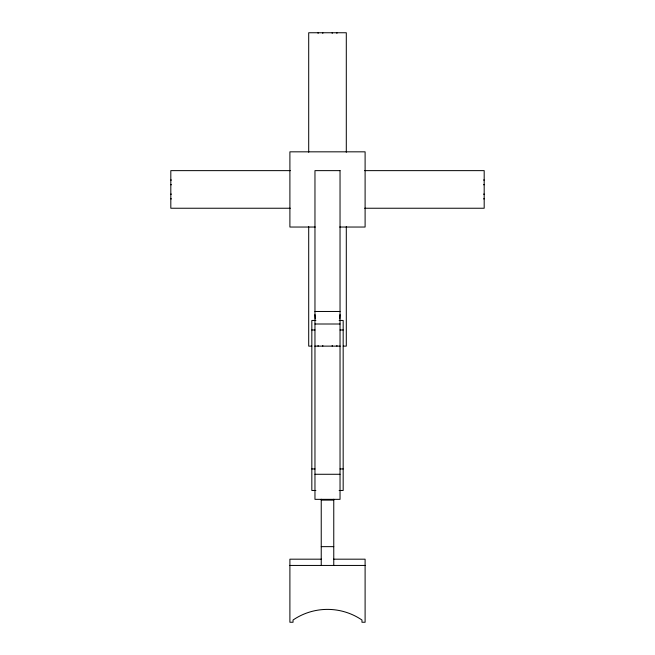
<?xml version="1.0" encoding="UTF-8"?>
<svg xmlns="http://www.w3.org/2000/svg" width="655" height="655" viewBox="0 0 655 655"><rect width="100%" height="100%" fill="white"/><g stroke="black" fill="none" stroke-linecap="round" stroke-linejoin="round"><path stroke-width="0.98" d="M339.724 318.788L340.035 314.605M290.312 170.636L170.816 170.636L170.816 208.241L290.312 208.241M364.688 170.636L484.184 170.636L484.184 208.241L364.688 208.241M170.816 180.035L171.454 180.035M483.546 180.035L484.184 180.035M170.816 184.735L171.454 184.735M483.546 184.735L484.184 184.735M170.816 194.142L171.454 194.142M483.546 194.142L484.184 194.142M170.816 198.842L171.454 198.842M483.546 198.842L484.184 198.842M315.301 227.039L289.895 227.039L289.895 151.829L365.105 151.829L365.105 227.039L339.699 227.039M314.965 311.469L340.035 311.469M315.874 320.442L311.829 320.442L311.829 490.48L315.874 490.48M339.126 320.442L343.171 320.442L343.171 490.48L339.126 490.48M314.965 324.004L340.035 324.004M311.829 329.981L314.965 329.981M340.035 329.981L343.171 329.981M311.747 346.127L308.702 346.127L308.702 226.622M314.793 346.127L340.207 346.127M343.253 346.127L346.298 346.127L346.298 226.622M311.829 468.947L314.965 468.947M340.035 468.947L343.171 468.947M314.965 474.277L340.035 474.277M321.237 500.109L333.763 500.109M321.237 546.647L333.763 546.647M321.4 559.182L289.895 559.182L289.895 622.25L293.031 622.25L293.031 620.031A61.144 61.144 0 0 1 361.969 620.031L361.969 622.25L365.105 622.25L365.105 559.182L333.6 559.182M289.895 565.445L365.105 565.445M314.965 314.605L315.276 318.788M346.298 152.247L346.298 32.75L308.702 32.75L308.702 152.247M336.899 32.75L336.899 33.389M336.899 345.488L336.899 346.127M333.763 499.249L333.763 565.445M332.2 32.75L332.2 33.389M332.2 345.488L332.2 346.127M322.8 32.75L322.8 33.389M322.8 345.488L322.8 346.127M321.237 499.249L321.237 565.445M318.101 32.75L318.101 33.389M318.101 345.488L318.101 346.127M340.035 170.636L314.965 170.636L314.965 499.347L340.035 499.347L340.035 170.636"/></g></svg>
